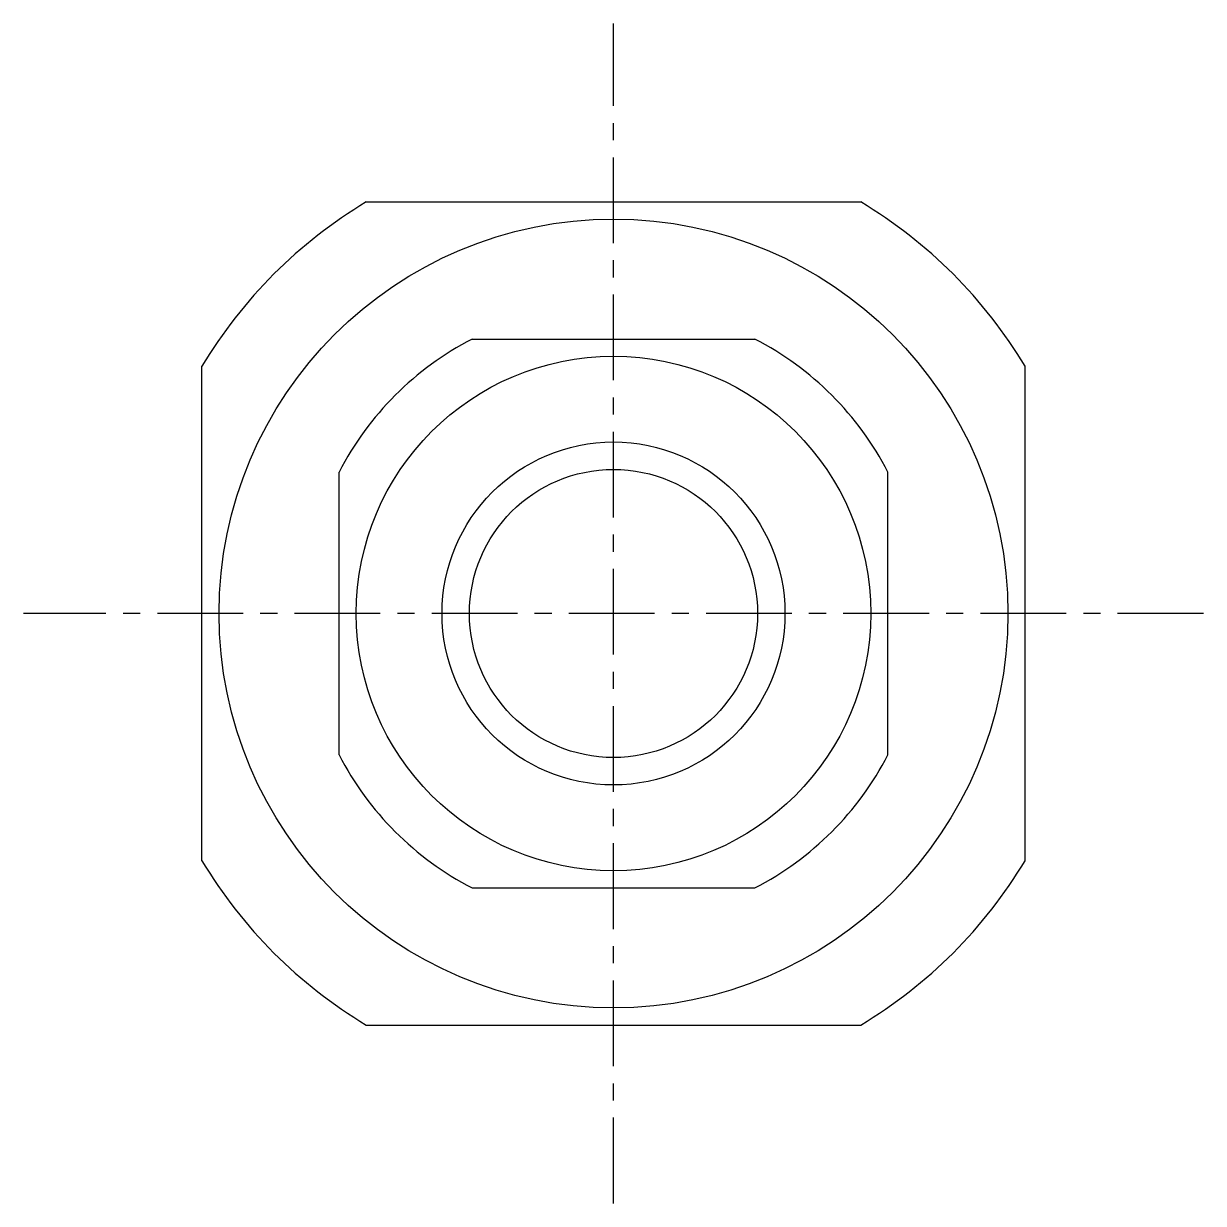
# Model space of a CAD drawing. Extents: x 56 to 259, y 61 to 128.
# Drawn here: x 201.73 to 218.93, y 102.77 to 119.97 of the extents above; entities that cross this region are included whole.
import ezdxf

# ---------------------------------------------------------------- set-up
doc = ezdxf.new("R2010")
doc.units = 0
doc.linetypes.add('CENTER', pattern=[2, 1.25, -0.25, 0.25, -0.25])
doc.layers.get('0').update_dxf_attribs({"linetype": 'CONTINUOUS'})
doc.layers.add('CENTER', color=1, linetype='CENTER')

msp = doc.modelspace()

# ---------------------------------------------------------------- linework, layer by layer
at = {"color": 7, "linetype": 'CONTINUOUS'}
for p, q in [((206.725, 117.373), (213.936, 117.373)), ((208.269, 115.373), (212.392, 115.373)), ((204.33, 107.767), (204.33, 114.978)), ((216.33, 107.767), (216.33, 114.978)), ((206.33, 109.311), (206.33, 113.434)), ((214.33, 109.311), (214.33, 113.434)), ((208.269, 107.373), (212.392, 107.373)), ((206.725, 105.373), (213.936, 105.373))]:
    msp.add_line(p, q, dxfattribs=at)
for radius in [5.75, 3.75, 2.1]:
    msp.add_circle((210.33, 111.373), radius, dxfattribs=at)
at = {"color": 3, "linetype": 'CONTINUOUS'}
msp.add_circle((210.33, 111.373), 2.5, dxfattribs=at)
at = {"color": 7, "linetype": 'CONTINUOUS'}
for radius, start, end in [(7, 121.0027, 148.9973), (7, 31.0027, 58.9973), (4.5, 117.266, 152.734), (4.5, 27.266, 62.734), (4.5, 207.266, 242.734), (4.5, 297.266, 332.734), (7, 211.0027, 238.9973), (7, 301.0027, 328.9973)]:
    msp.add_arc((210.33, 111.373), radius, start, end, dxfattribs=at)
at = {"layer": 'CENTER', "color": 1, "linetype": 'CENTER'}
for p, q in [((210.33, 102.773), (210.33, 119.973)), ((218.93, 111.373), (201.73, 111.373))]:
    msp.add_line(p, q, dxfattribs=at)

doc.saveas('drawing.dxf')
